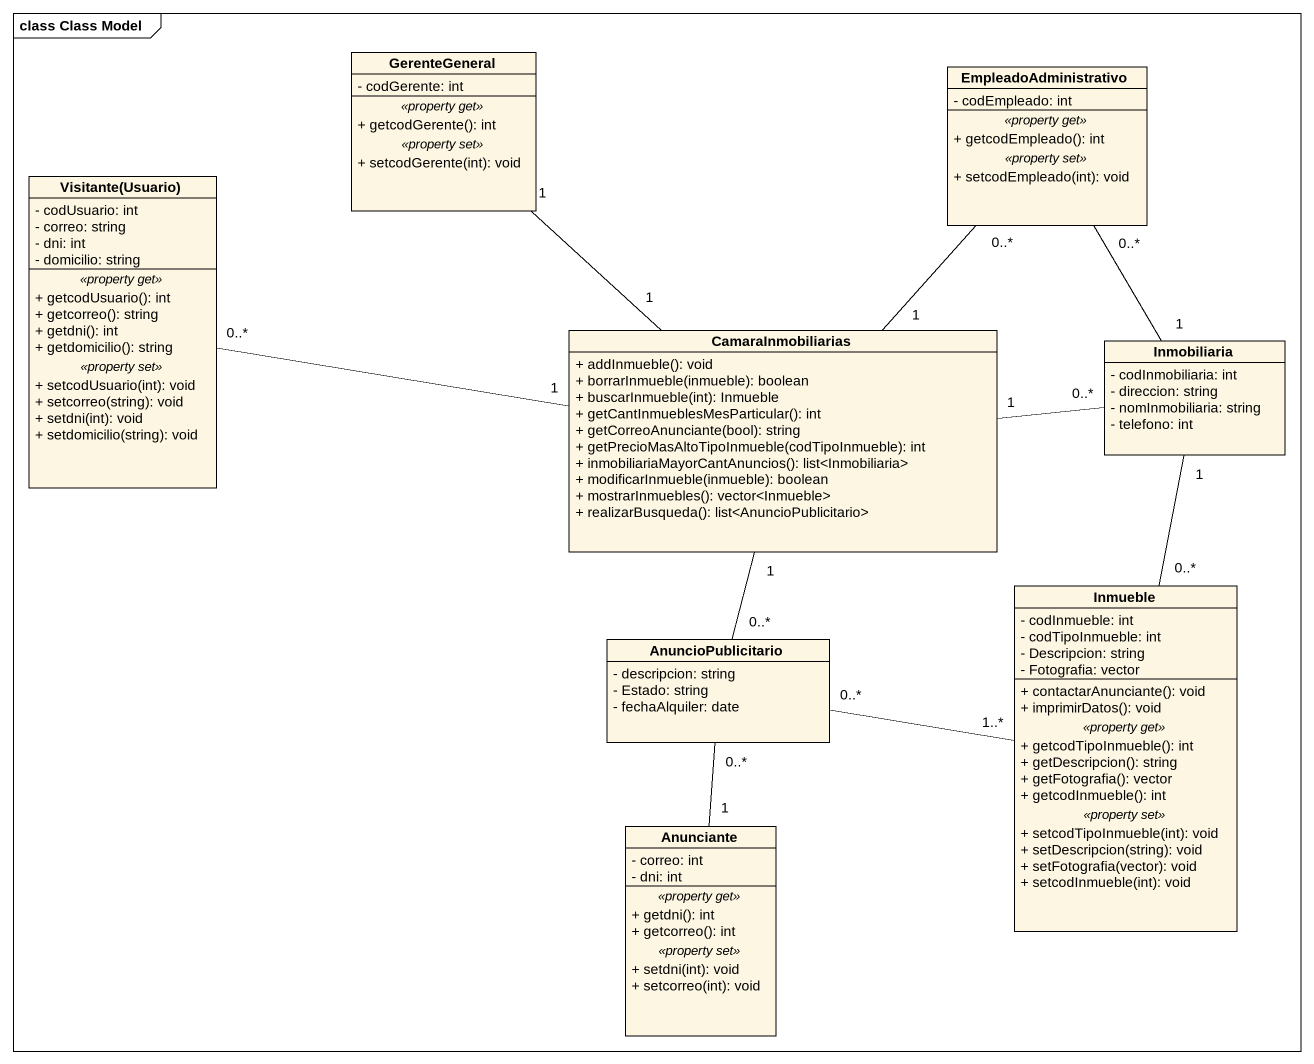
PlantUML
@startuml
mainframe class Class Model
hide circle
hide empty members
skinparam classAttributeIconSize 0
class GerenteGeneral {
  - codGerente: int
  .. <<property get>> ..
  + getcodGerente(): int
  .. <<property set>> ..
  + setcodGerente(int): void
}
class EmpleadoAdministrativo {
  - codEmpleado: int
  .. <<property get>> ..
  + getcodEmpleado(): int
  .. <<property set>> ..
  + setcodEmpleado(int): void
}
class "Visitante(Usuario)" as Visitante_Usuario {
  - codUsuario: int
  - correo: string
  - dni: int
  - domicilio: string
  .. <<property get>> ..
  + getcodUsuario(): int
  + getcorreo(): string
  + getdni(): int
  + getdomicilio(): string
  .. <<property set>> ..
  + setcodUsuario(int): void
  + setcorreo(string): void
  + setdni(int): void
  + setdomicilio(string): void
}
class CamaraInmobiliarias {
  + addInmueble(): void
  + borrarInmueble(inmueble): boolean
  + buscarInmueble(int): Inmueble
  + getCantInmueblesMesParticular(): int
  + getCorreoAnunciante(bool): string
  + getPrecioMasAltoTipoInmueble(codTipoInmueble): int
  + inmobiliariaMayorCantAnuncios(): list<Inmobiliaria>
  + modificarInmueble(inmueble): boolean
  + mostrarInmuebles(): vector<Inmueble>
  + realizarBusqueda(): list<AnuncioPublicitario>
}
class Inmobiliaria {
  - codInmobiliaria: int
  - direccion: string
  - nomInmobiliaria: string
  - telefono: int
}
class Inmueble {
  - codInmueble: int
  - codTipoInmueble: int
  - Descripcion: string
  - Fotografia: vector
  --
  + contactarAnunciante(): void
  + imprimirDatos(): void
  .. <<property get>> ..
  + getcodTipoInmueble(): int
  + getDescripcion(): string
  + getFotografia(): vector
  + getcodInmueble(): int
  .. <<property set>> ..
  + setcodTipoInmueble(int): void
  + setDescripcion(string): void
  + setFotografia(vector): void
  + setcodInmueble(int): void
}
class AnuncioPublicitario {
  - descripcion: string
  - Estado: string
  - fechaAlquiler: date
}
class Anunciante {
  - correo: int
  - dni: int
  .. <<property get>> ..
  + getdni(): int
  + getcorreo(): int
  .. <<property set>> ..
  + setdni(int): void
  + setcorreo(int): void
}
GerenteGeneral "1" -- "1" CamaraInmobiliarias
EmpleadoAdministrativo "0..*" -- "1" CamaraInmobiliarias
EmpleadoAdministrativo "0..*" -- "1" Inmobiliaria
Visitante_Usuario "0..*" -right- "1" CamaraInmobiliarias
CamaraInmobiliarias "1" -- "0..*" AnuncioPublicitario
Inmobiliaria "0..*" -left- "1" CamaraInmobiliarias
Inmobiliaria "1" -- "0..*" Inmueble
AnuncioPublicitario "0..*" -right- "1..*" Inmueble
AnuncioPublicitario "0..*" -- "1" Anunciante
@enduml
